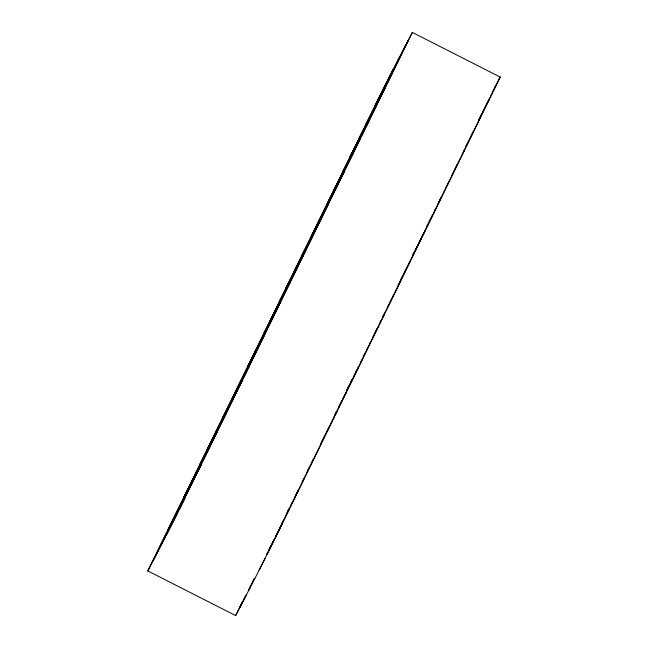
<?xml version="1.0" encoding="UTF-8"?>
<svg xmlns="http://www.w3.org/2000/svg" width="648" height="648" viewBox="0 0 648 648"><rect width="100%" height="100%" fill="white"/><g stroke="black" fill="none" stroke-linecap="round" stroke-linejoin="round"><path stroke-width="0.97" d="M250.525 586.926L235.661 615.6L147.776 570.912L380.927 93.693M259.159 569.989L276.072 536.447L500.224 77.088L412.339 32.4L179.196 509.628M235.661 615.6L242.255 602.033M273.173 541.971L267.073 554.307M319.918 446.229L320.93 444.107M384.612 313.616L381.518 319.95M463.199 152.636L464.211 150.506M238.343 385.779L274.015 315.406L257.175 348.551M254.267 353.152L270.467 321.06M270.184 320.533L286.392 288.433M289.94 282.779L273.731 314.879M305.856 250.16L289.656 282.261M321.781 217.542L286.1 287.915L302.948 254.761M307.606 471.331L313.697 458.849L311.486 463.199M354.934 374.358L361.9 360.086M387.204 308.221L393.733 294.848M425.145 230.494L417.814 245.381M450.887 177.738L451.761 175.956M452.628 174.174L457.415 164.357L454.766 169.598M466.374 146.011L473.34 131.738L466.123 145.905M377.922 99.695L374.828 106.029L408.175 40.581L401.323 53.565M182.201 503.618L185.288 497.283L151.948 562.731L158.801 549.747M492.958 91.603L496.052 85.269L492.836 91.214M477.455 123.379L480.136 117.887L479.172 119.548M462.785 153.479L451.875 175.219M242.919 601.085L239.825 607.419L246.677 594.435M334.174 416.972L336.847 411.48L335.47 413.918M319.505 447.071L311.526 463.02M304.001 478.848L295.188 496.465M490.39 96.746L492.529 92.453M477.041 124.222L470.31 137.627M426.708 227.237L432.37 215.752L431.414 217.412M394.438 293.333L400.529 280.997L399.573 282.658M378.942 325.102L381.089 320.809M347.101 390.347L352.771 378.861L349.102 385.69M333.761 417.814L327.029 431.22M243.348 600.226L245.495 595.941M378.278 98.788L398.966 58.012M366.509 125.558L376.334 105.827L360.985 135.319M320.971 216.78L311.153 236.52L321.854 216.027M350.592 158.185L360.41 138.445L333.866 190.05L350.066 157.95M305.046 249.399L295.229 269.139L305.929 248.646M334.676 190.804L344.493 171.064L329.152 200.564M289.13 282.026L279.312 301.757L290.012 281.273M318.751 223.422L328.568 203.691L317.868 224.184M273.205 314.644L263.388 334.384L274.088 313.891M302.835 256.049L312.652 236.309L301.952 256.802M257.288 347.263L247.471 367.003L258.171 346.51M286.91 288.668L296.727 268.936L286.027 289.421M241.372 379.89L231.547 399.622L242.247 379.137M270.994 321.295L280.811 301.555L270.111 322.048M225.447 412.509L215.63 432.248L230.971 402.748M255.069 353.913L264.894 334.174L254.186 354.667M209.531 445.135L199.706 464.867L226.257 413.27L210.049 445.37M239.153 386.532L248.97 366.8L238.27 387.285M193.606 477.754L183.789 497.494L199.13 467.994M181.837 504.525L161.158 545.3M487.053 103.486L489.256 99.112L479.933 117.887M486.235 105L489.961 97.605M438.882 202.046L448.165 183.238M422.966 234.665L426.279 228.096M407.454 266.595L409.658 262.221L400.334 280.989M406.628 268.11L416.453 248.378L413.238 254.324M391.125 299.911L394.024 294.16M374.795 333.356L378.513 325.96M360.523 362.686L368.566 346.348M342.954 398.601L344.193 396.131M345.019 394.486L346.672 391.198M343.772 397.078L345.975 392.712L334.757 415.133M296.006 494.942L298.218 490.577L290.061 507.109M248.403 590.15L252.161 582.714M279.685 528.266L289.089 509.344L288.133 511.005M279.644 528.436L282.293 523.195L274.533 538.974M382.936 89.537L393.644 68.437M393.069 70.835L401.379 54.432L385.171 86.532M358.093 141.021L349.782 157.424L365.99 125.323M377.152 103.461L385.455 87.051L369.255 119.151M361.228 136.08L364.103 130.426M323.376 211.92L326.252 206.258M345.311 168.699L348.179 163.045M310.327 238.885L302.025 255.288L318.225 223.187M329.395 201.326L337.697 184.915L321.489 217.015M313.47 233.944L319.132 222.782M272.832 315.293L278.494 304.123M303.207 255.401L289.016 283.306M256.908 347.911L271.107 320.007M281.629 299.19L287.291 288.028M240.991 380.53L246.653 369.368M230.729 401.987L222.426 418.397L238.626 386.297M249.788 364.435L258.098 348.025L241.89 380.125M211.936 440.267L214.812 434.614M233.871 397.054L236.739 391.392M196.02 472.894L198.887 467.232M182.971 499.859L174.66 516.262L190.868 484.161M202.03 462.299L210.333 445.889L194.133 477.989M167.046 532.478L158.744 548.888L174.944 516.788M177.179 513.775L166.479 534.875M480.954 115.522L483.408 110.67M482.46 112.46L486.608 104.36M465.442 147.339L467.905 142.487M434.281 211.151L435.537 208.664M437.651 204.582L441.499 196.984L433.342 213.516M417.677 245.203L421.297 237.978M420.139 240.351L422.528 235.629M401.347 278.632L406.215 268.936M404.222 272.97L407.009 267.47M387.067 308.019L391.092 300.089M369.506 343.877L370.737 341.447M372.778 337.43L377.816 327.467L369.66 343.999M355.938 371.774L358.449 366.809M354.002 375.686L356.465 370.834M340.435 403.566L343.327 397.953M338.491 407.503L340.127 404.271M324.097 437.019L321.092 442.94M324.932 435.359L330.059 425.331L321.894 441.863M321.748 441.742L324.624 436.08M307.338 471.299L311.113 463.838M306.65 472.74L308.699 468.707M294.354 498.118L295.569 495.817M291.138 504.557L292.783 501.325M279.248 529.23L275.627 536.374M252.469 582.009L254.105 578.777M265.064 558.463L254.356 579.563M361.373 134.654L342.986 171.274L369.538 119.669L347.936 162.324M345.457 167.273L327.07 203.893L337.77 183.4M329.532 199.9L317.941 222.669L334.149 190.569M309.242 241.121L318.865 222.143M330.48 199.09L320.857 218.068M314.564 231.709L304.933 250.687M293.317 273.74L297.691 265.137M294.265 272.93L298.639 264.327M277.401 306.366L281.775 297.764M278.348 305.556L282.722 296.954M261.484 338.985L265.85 330.383M262.424 338.175L266.798 329.573M245.56 371.604L255.182 352.625M229.643 404.231L239.266 385.252M250.881 362.192L241.259 381.17M230.583 403.421L242.174 380.643L225.974 412.744M214.666 436.039L233.053 399.419L222.353 419.912M198.75 468.658L217.129 432.038L190.585 483.643L212.188 440.988M478.977 119.305L482.039 113.287M415.611 249.261L417.92 244.628M400.108 281.07L402.44 276.396M350.69 382.19L351.937 379.752M334.773 414.809L336.425 411.561M287.842 511.053L289.081 508.607M272.33 542.862L273.991 539.606M384.539 87.577L390.177 76.529M382.547 91.652L365.707 124.805L381.907 92.705M368.615 120.196L374.252 109.156M363.852 129.705L366.622 124.278M352.698 152.823L358.336 141.774M336.774 185.441L353.622 152.296L337.414 184.397M332.011 194.951L334.789 189.524M339.552 180.014L342.411 174.401M323.627 212.641L326.495 207.02M313.227 233.191L316.094 227.57M307.711 245.26L310.57 239.639M281.386 298.428L287.024 287.388M273.091 315.932L278.729 304.884M249.545 363.674L252.412 358.052M244.029 375.743L246.896 370.13M233.628 396.293L236.488 390.679M217.704 428.919L220.571 423.298M225.334 413.797L228.112 408.37M223.341 417.871L206.501 451.016L222.709 418.924M201.787 461.538L207.425 450.49M185.863 494.157L191.508 483.116M193.493 479.034L196.271 473.607M169.946 526.784L175.584 515.735M177.576 511.661L194.416 478.508L178.208 510.608M413.149 254.113L413.967 252.509M269.05 549.31L270.273 546.904M249.035 589.988L254.786 578.591M397.475 61.074L412.339 32.4M162.648 542.238L147.776 570.912M426.505 226.719L427.721 224.354M412.233 256.13L413.975 252.752M346.907 389.829L349.863 384.086M282.01 522.677L283.225 520.312M266.498 554.51L267.705 552.145M494.748 87.334L500.224 77.088M427.34 225.221L428.247 223.463M380.028 322.21L380.943 320.444M363.204 356.586L365.018 353.071M346.826 390.088L348.648 386.573M268.588 550.557L269.495 548.799M478.41 120.812L479.544 118.633M429.899 220.134L432.953 214.261M414.356 252.023L415.49 249.845M398.058 285.379L399.192 283.192M382.514 317.269L383.648 315.09M366.971 349.167L368.105 346.98M350.301 383.243L351.807 380.327M302.916 480.379L304.042 478.2M286.619 513.726L289.672 507.854M270.694 546.353L272.209 543.437M463.628 151.251L465.183 148.271M448.092 183.125L450.449 178.629M445.541 188.204L446.456 186.446M428.701 222.58L430.993 218.19M415.862 249.116L417.417 246.135M384.021 314.361L385.576 311.38M368.493 346.235L369.271 344.744M352.18 379.606L354.537 375.111M333.177 418.316L335.016 414.801M320.339 444.844L321.505 442.608M304.811 476.726L305.978 474.49M302.26 481.796L303.175 480.038M285.42 516.181L287.712 511.782M272.581 542.708L274.136 539.727M269.957 547.925L273.043 542.076M385.973 310.627L386.775 309.12M462.834 152.944L464.09 150.619M446.918 185.571L447.752 184.016M383.235 316.054L384.483 313.721M303.637 479.164L304.471 477.608M168.877 527.99L167.864 530.113L201.212 464.665L168.877 527.99M359.924 136.526L358.911 138.656L392.251 73.2L359.924 136.526"/></g></svg>
